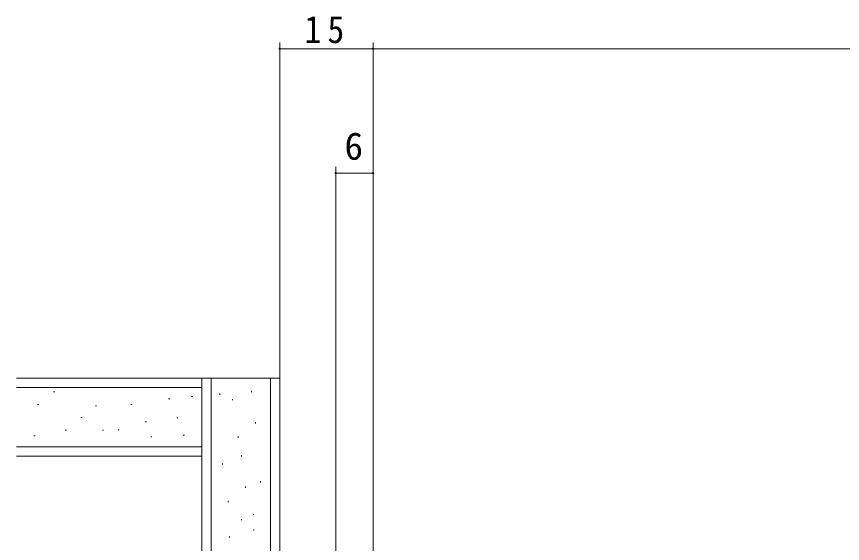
# Model space of a CAD drawing. Units: millimetres, scale not verified. Extents: x -497 to 493, y -796 to 797.
# Drawn here: x -98.5 to 34.2, y -567.1 to -482.3 of the extents above; entities that cross this region are included whole.
import ezdxf
from ezdxf.enums import TextEntityAlignment as Align

# ---------------------------------------------------------------- set-up
doc = ezdxf.new("R2010")
doc.units = ezdxf.units.MM
doc.header["$LTSCALE"] = 4
doc.layers.add('0-3_YKK_D', color=6, linetype='Continuous', lineweight=18)
doc.layers.add('0-7_YSS_K', color=3, linetype='Continuous', lineweight=18)
doc.styles.add('ＭＳ ゴシック', font='')
doc.styles.get('ＭＳ ゴシック').set_extended_font_data('MS Gothic')

msp = doc.modelspace()

# ---------------------------------------------------------------- linework, layer by layer
at = {"layer": '0-3_YKK_D'}
for p, q in [((-56.25, -597.8), (-56.25, -486.5)), ((-41.25, -598.2), (-41.25, -486.5)), ((-41.25, -524.5), (-41.25, -486.5)), ((-41.25, -487.5), (-56.25, -487.5)), ((-41.25, -487.5), (168.75, -487.5)), ((-47.25, -599.3), (-47.25, -506.5)), ((-41.25, -524.5), (-41.25, -506.5)), ((-47.25, -507.5), (-41.25, -507.5))]:
    msp.add_line(p, q, dxfattribs=at)
for centre, start, end in [((-56.25, -487.5), 0, 180), ((-56.25, -487.5), 180, 0), ((-41.25, -487.5), 0, 180), ((-41.25, -487.5), 0, 180), ((-41.25, -487.5), 180, 0), ((-41.25, -487.5), 180, 0), ((-47.25, -507.5), 0, 180), ((-47.25, -507.5), 180, 0), ((-41.25, -507.5), 0, 180), ((-41.25, -507.5), 180, 0)]:
    msp.add_arc(centre, 0.106, start, end, dxfattribs=at)
at = {"layer": '0-7_YSS_K', "color": 7, "lineweight": 9}
for p, q in [((-68.75, -540.5), (-98.529, -540.5)), ((-68.75, -553), (-68.75, -540.5)), ((-68.75, -540.5), (-56.25, -540.5)), ((-68.75, -540.5), (-68.75, -700.5)), ((-56.25, -540.5), (-56.25, -700.5)), ((-68.75, -553), (-98.529, -553))]:
    msp.add_line(p, q, dxfattribs=at)
at = {"layer": '0-7_YSS_K'}
for p, q in [((-67.25, -540.5), (-67.25, -700.5)), ((-57.75, -540.5), (-57.75, -700.5)), ((-68.75, -542), (-98.529, -542)), ((-92.564, -542.672), (-92.364, -542.672)), ((-60.802, -542.71), (-60.802, -542.51)), ((-74.121, -543.8), (-73.921, -543.8)), ((-70.406, -543.402), (-70.206, -543.402)), ((-65.848, -543.156), (-65.848, -542.956)), ((-63.853, -544.036), (-63.853, -543.836)), ((-95.151, -544.729), (-94.951, -544.729)), ((-85.863, -544.928), (-85.663, -544.928)), ((-80.158, -544.729), (-79.958, -544.729)), ((-88.185, -546.786), (-87.985, -546.786)), ((-77.836, -547.515), (-77.636, -547.515)), ((-72.794, -546.852), (-72.594, -546.852)), ((-60.138, -547.752), (-60.138, -547.552)), ((-57.75, -546.889), (-57.75, -546.689)), ((-90.706, -548.842), (-90.506, -548.842)), ((-84.736, -548.842), (-84.536, -548.842)), ((-82.215, -548.776), (-82.015, -548.776)), ((-95.748, -549.771), (-95.548, -549.771)), ((-76.974, -549.904), (-76.774, -549.904)), ((-71.733, -549.638), (-71.533, -549.638)), ((-62.925, -550.073), (-62.925, -549.873)), ((-68.75, -551.5), (-98.529, -551.5)), ((-62.398, -553.044), (-62.398, -552.844)), ((-65.45, -554.371), (-65.45, -554.171)), ((-59.346, -557.224), (-59.346, -557.024)), ((-61.735, -558.086), (-61.735, -557.886)), ((-64.521, -560.408), (-64.521, -560.208)), ((-60.474, -562.465), (-60.474, -562.265)), ((-62.398, -563.327), (-62.398, -563.127)), ((-60.408, -564.986), (-60.408, -564.786)), ((-64.322, -566.113), (-64.322, -565.913))]:
    msp.add_line(p, q, dxfattribs=at)

# ---------------------------------------------------------------- texts
at = {"layer": '0-3_YKK_D', "color": 7, "style": 'ＭＳ ゴシック'}
msp.add_text('6', height=4.399, dxfattribs=at).set_placement((-45.85, -506.667), align=Align.BOTTOM_LEFT)
at = {"layer": '0-3_YKK_D', "color": 7, "insert": (-52.27, -486.667), "char_height": 4.399, "attachment_point": 7, "style": 'ＭＳ ゴシック'}
msp.add_mtext('\\T1.37;\\W0.9;15', dxfattribs=at)

doc.saveas('drawing.dxf')
